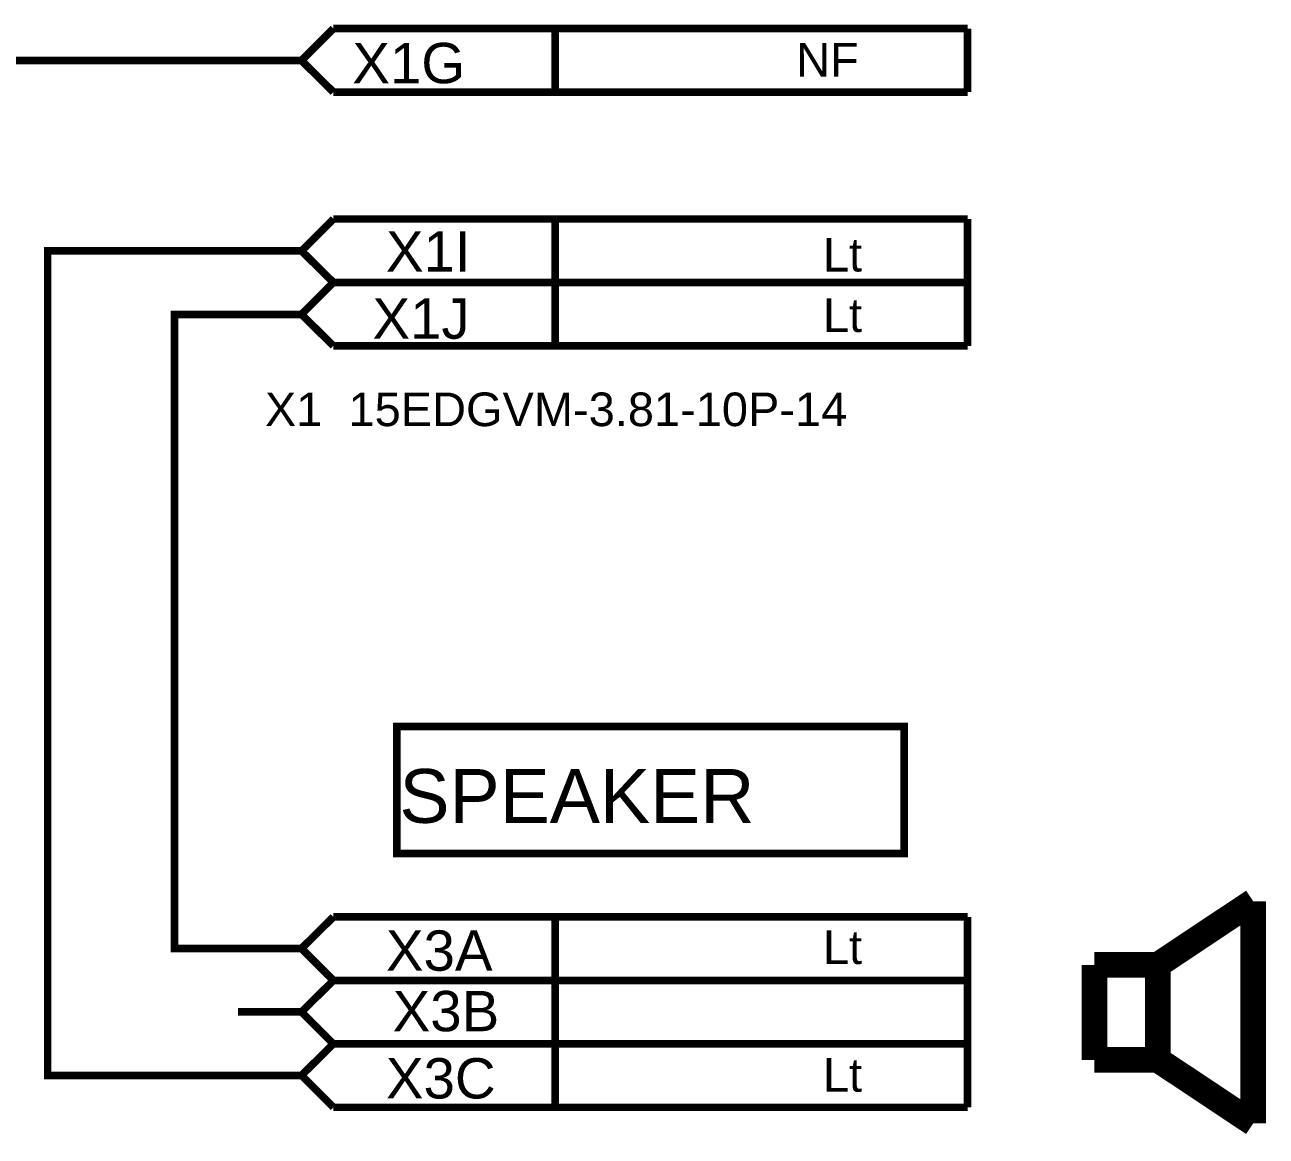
# Model space of a CAD drawing. Header units: millimetres. Extents: x -2024 to 917, y -725 to 13.
# Drawn here: x 868.49 to 917.38, y -406.18 to -362.39 of the extents above; entities that cross this region are included whole.
import ezdxf

# ---------------------------------------------------------------- set-up
doc = ezdxf.new("R2010")
doc.units = ezdxf.units.MM
doc.layers.add('Sheet', color=255, linetype='Continuous')
doc.styles.get("Standard").update_dxf_attribs({"font": 'arial.ttf'})

msp = doc.modelspace()

# ---------------------------------------------------------------- linework, layer by layer
at = {"layer": 'Sheet'}
for points, const_width in [([(879.382, -363.797), (880.64, -362.538)], 0.3), ([(880.64, -362.538), (905.616, -362.538)], 0.3), ([(889.379, -362.538), (889.379, -365.039)], 0.3), ([(905.616, -362.538), (905.616, -365.039)], 0.3), ([(866.886, -363.797), (869.385, -363.797)], 0.3), ([(869.385, -363.797), (876.883, -363.797)], 0.3), ([(879.382, -363.797), (876.883, -363.797)], 0.3), ([(880.64, -365.039), (879.382, -363.797)], 0.3), ([(905.616, -365.039), (880.64, -365.039)], 0.3), ([(879.382, -371.298), (880.64, -370.04)], 0.3), ([(880.64, -370.04), (905.616, -370.04)], 0.3), ([(889.379, -370.04), (889.379, -372.54)], 0.3), ([(905.616, -370.04), (905.616, -372.54)], 0.3), ([(876.883, -403.787), (869.385, -403.787), (869.385, -371.298), (876.883, -371.298)], 0.3), ([(879.382, -371.298), (876.883, -371.298)], 0.3), ([(880.64, -372.54), (879.382, -371.298)], 0.3), ([(879.382, -373.799), (880.64, -372.54)], 0.3), ([(880.64, -372.54), (905.616, -372.54)], 0.3), ([(905.616, -372.54), (880.64, -372.54)], 0.3), ([(889.379, -372.54), (889.379, -375.04)], 0.3), ([(905.616, -372.54), (905.616, -375.04)], 0.3), ([(876.883, -373.799), (874.384, -373.799), (874.384, -398.786), (876.883, -398.786)], 0.3), ([(879.382, -373.799), (876.883, -373.799)], 0.3), ([(880.64, -375.04), (879.382, -373.799)], 0.3), ([(905.616, -375.04), (880.64, -375.04)], 0.3), ([(913.113, -399.432), (916.87, -396.931)], 1.016), ([(916.87, -396.931), (916.87, -405.674)], 1.016), ([(879.382, -398.786), (880.64, -397.544)], 0.3), ([(880.64, -397.544), (905.616, -397.544)], 0.3), ([(889.379, -397.544), (889.379, -400.044)], 0.3), ([(905.616, -397.544), (905.616, -400.044)], 0.3), ([(879.382, -398.786), (876.883, -398.786)], 0.3), ([(880.64, -400.044), (879.382, -398.786)], 0.3), ([(913.113, -399.432), (910.614, -399.432)], 1.016), ([(910.614, -399.432), (910.614, -403.174)], 1.016), ([(913.113, -403.174), (913.113, -399.432)], 1.016), ([(879.382, -401.286), (880.64, -400.044)], 0.3), ([(905.616, -400.044), (880.64, -400.044)], 0.3), ([(880.64, -400.044), (905.616, -400.044)], 0.3), ([(889.379, -400.044), (889.379, -402.545)], 0.3), ([(905.616, -400.044), (905.616, -402.545)], 0.3), ([(879.382, -401.286), (876.883, -401.286)], 0.3), ([(880.64, -402.545), (879.382, -401.286)], 0.3), ([(879.382, -403.787), (880.64, -402.545)], 0.3), ([(905.616, -402.545), (880.64, -402.545)], 0.3), ([(880.64, -402.545), (905.616, -402.545)], 0.3), ([(889.379, -402.545), (889.379, -405.045)], 0.3), ([(905.616, -402.545), (905.616, -405.045)], 0.3), ([(910.614, -403.174), (913.113, -403.174)], 1.016), ([(916.87, -405.674), (913.113, -403.174)], 1.016), ([(879.382, -403.787), (876.883, -403.787)], 0.3), ([(880.64, -405.045), (879.382, -403.787)], 0.3), ([(905.616, -405.045), (880.64, -405.045)], 0.3)]:
    msp.add_lwpolyline(points, dxfattribs=dict(at, const_width=const_width))
for points, const_width in [([(883.139, -390.043), (903.116, -390.043), (903.116, -395.044), (883.139, -395.044), (883.139, -390.043)], 0.3), ([(883.139, -390.043), (883.139, -395.044), (903.116, -395.044), (903.116, -390.043), (883.139, -390.043), (883.139, -390.043)], 0.0991)]:
    msp.add_lwpolyline(points, close=True, dxfattribs=dict(at, const_width=const_width))

# ---------------------------------------------------------------- texts
for s, height, p in [('X1G', 1.5897, (881.385, -364.691)), ('NF', 1.3247, (898.863, -364.426)), ('X1I', 1.5897, (882.709, -372.11)), ('Lt', 1.3247, (899.922, -372.11)), ('X1J', 1.5897, (882.179, -374.759)), ('Lt', 1.3247, (899.922, -374.494)), ('X1  15EDGVM-3.81-10P-14', 1.32471, (877.942, -378.203)), ('SPEAKER', 2.1195, (883.239, -393.835)), ('X3A', 1.5897, (882.709, -399.663)), ('Lt', 1.3247, (899.922, -399.399)), ('X3B', 1.5897, (882.974, -402.048)), ('X3C', 1.5897, (882.709, -404.697)), ('Lt', 1.3247, (899.922, -404.432))]:
    msp.add_text(s, height=height, dxfattribs=at).set_placement(p)

doc.saveas('drawing.dxf')
